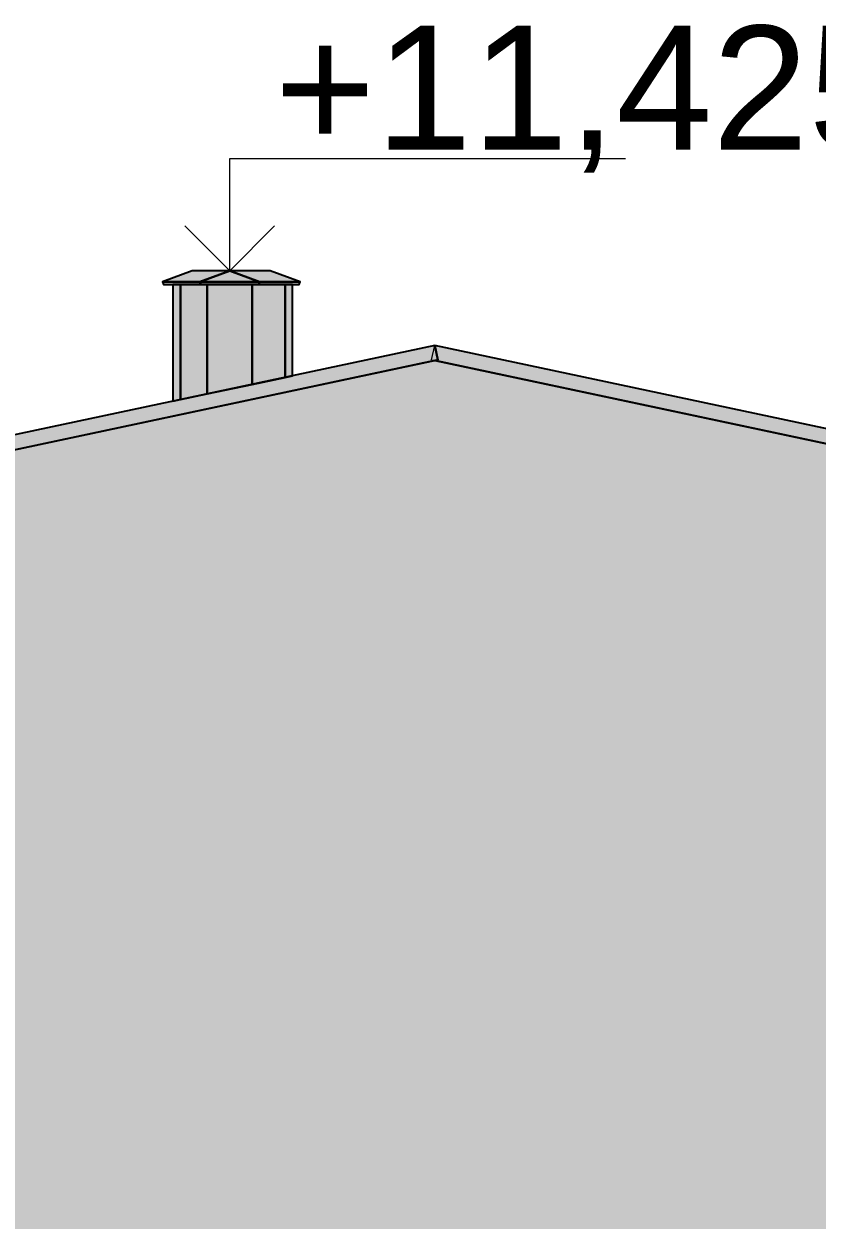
# Model space of a CAD drawing. Extents: x 8 to 21351, y 0 to 420.
# Drawn here: x 18972.46 to 18998.97, y 162.8 to 202.77 of the extents above; entities that cross this region are included whole.
import ezdxf

# ---------------------------------------------------------------- set-up
doc = ezdxf.new("R2010")
doc.units = 0
doc.styles.add('TEYPDFCAD_TEXT', font='arial.ttf')

msp = doc.modelspace()

# ---------------------------------------------------------------- hatches: boundary and pattern name
for points in [[(18978.089, 194.515), (18977.089, 194.152), (18978.339, 194.152), (18979.339, 194.515)], [(18978.089, 194.515), (18977.089, 194.152), (18978.339, 194.152), (18979.339, 194.515)], [(18978.339, 194.152), (18980.339, 194.152), (18979.339, 194.515)], [(18978.339, 194.152), (18980.339, 194.152), (18979.339, 194.515)], [(18979.339, 194.515), (18980.339, 194.152), (18981.689, 194.152), (18980.689, 194.515)], [(18979.339, 194.515), (18980.339, 194.152), (18981.689, 194.152), (18980.689, 194.515)], [(18977.089, 194.152), (18977.121, 194.063), (18978.371, 194.063), (18978.339, 194.152)], [(18977.089, 194.152), (18977.121, 194.063), (18978.371, 194.063), (18978.339, 194.152)], [(18977.689, 194.063), (18977.439, 194.063), (18977.439, 190.158), (18977.689, 190.211)], [(18977.689, 194.063), (18977.689, 190.211), (18978.589, 190.402), (18978.589, 194.063)], [(18978.371, 194.063), (18980.307, 194.063), (18980.339, 194.152), (18978.339, 194.152)], [(18978.371, 194.063), (18980.307, 194.063), (18980.339, 194.152), (18978.339, 194.152)], [(18980.089, 194.063), (18978.589, 194.063), (18978.589, 190.402), (18980.089, 190.721)], [(18981.189, 194.063), (18980.089, 194.063), (18980.089, 190.721), (18981.189, 190.955)], [(18980.307, 194.063), (18981.657, 194.063), (18981.689, 194.152), (18980.339, 194.152)], [(18980.307, 194.063), (18981.657, 194.063), (18981.689, 194.152), (18980.339, 194.152)], [(18981.439, 194.063), (18981.189, 194.063), (18981.189, 190.955), (18981.439, 191.008)], [(18986.189, 192.018), (18937.389, 181.645), (18937.491, 181.167), (18986.291, 191.539)], [(18986.189, 192.018), (18937.389, 181.645), (18937.491, 181.167), (18986.291, 191.539)], [(18986.189, 191.518), (19034.887, 181.167), (19034.989, 181.645), (18986.189, 192.018), (18986.291, 191.539)], [(18986.189, 191.518), (19034.887, 181.167), (19034.989, 181.645), (18986.189, 192.018), (18986.291, 191.539)]]:
    msp.add_hatch(color=7).paths.add_polyline_path(points)
at = {"true_color": 0x2e2e2e}
for points in [[(18977.689, 194.063), (18977.439, 194.063), (18977.439, 190.158), (18977.689, 190.211)], [(18977.689, 194.063), (18977.689, 190.211), (18978.589, 190.402), (18978.589, 194.063)], [(18980.089, 194.063), (18978.589, 194.063), (18978.589, 190.402), (18980.089, 190.721)], [(18981.189, 194.063), (18980.089, 194.063), (18980.089, 190.721), (18981.189, 190.955)], [(18981.439, 194.063), (18981.189, 194.063), (18981.189, 190.955), (18981.439, 191.008)]]:
    msp.add_hatch(color=0, dxfattribs=at).paths.add_polyline_path(points)
h = msp.add_hatch(color=7)
h.paths.add_polyline_path([(18956.506, 185.208), (18940.889, 181.889), (18940.889, 137.393), (18944.314, 137.393), (18953.564, 142.018), (18953.564, 142.393), (18954.339, 142.393), (18954.339, 154.893), (18971.839, 154.893), (18971.839, 137.393), (19031.989, 137.393), (19031.989, 181.783), (18986.189, 191.518)])
h.paths.add_polyline_path([(18954.339, 168.893), (18954.339, 176.393), (18971.839, 176.393), (18971.839, 168.893)])
h.paths.add_polyline_path([(19000.539, 168.893), (19000.539, 176.393), (19018.039, 176.393), (19018.039, 168.893)])
h = msp.add_hatch(color=7)
h.paths.add_polyline_path([(18956.506, 185.208), (18940.889, 181.889), (18940.889, 137.393), (18944.314, 137.393), (18953.564, 142.018), (18953.564, 142.393), (18954.339, 142.393), (18954.339, 154.893), (18971.839, 154.893), (18971.839, 137.393), (19031.989, 137.393), (19031.989, 181.783), (18986.189, 191.518)])
h.paths.add_polyline_path([(18954.339, 168.893), (18954.339, 176.393), (18971.839, 176.393), (18971.839, 168.893)])
h.paths.add_polyline_path([(19000.539, 168.893), (19000.539, 176.393), (19018.039, 176.393), (19018.039, 168.893)])

# ---------------------------------------------------------------- linework, layer by layer
at = {"color": 7, "lineweight": 15}
for p, q in [((18979.339, 194.515), (18979.339, 198.266)), ((18979.339, 198.265), (18992.563, 198.265)), ((18979.339, 194.515), (18977.839, 196.015)), ((18980.839, 196.015), (18979.339, 194.515)), ((18978.089, 194.515), (18977.089, 194.152)), ((18980.689, 194.515), (18978.089, 194.515)), ((18979.339, 194.515), (18978.214, 194.515)), ((18979.339, 194.515), (18978.339, 194.152)), ((18979.339, 194.515), (18980.339, 194.152)), ((18979.339, 194.515), (18980.464, 194.515)), ((18980.689, 194.515), (18981.689, 194.152)), ((18977.089, 194.152), (18978.339, 194.152)), ((18977.089, 194.152), (18977.121, 194.063)), ((18978.371, 194.063), (18977.121, 194.063)), ((18978.339, 194.152), (18980.339, 194.152)), ((18978.339, 194.152), (18978.371, 194.063)), ((18980.307, 194.063), (18978.371, 194.063)), ((18980.339, 194.152), (18980.307, 194.063)), ((18981.657, 194.063), (18980.307, 194.063)), ((18980.339, 194.152), (18981.689, 194.152)), ((18981.689, 194.152), (18981.657, 194.063)), ((18937.389, 181.645), (18986.189, 192.018)), ((18986.087, 191.539), (18986.189, 192.018)), ((18986.189, 192.018), (19034.989, 181.645)), ((18986.291, 191.539), (18986.189, 192.018)), ((18937.491, 181.167), (18986.189, 191.518)), ((18986.087, 191.539), (18986.189, 191.518)), ((18986.189, 191.518), (18986.291, 191.539)), ((18986.189, 191.518), (19034.887, 181.167))]:
    msp.add_line(p, q, dxfattribs=at)
at = {"color": 0, "lineweight": 20, "true_color": 0x6a6a6a}
for p, q in [((18977.439, 190.158), (18977.439, 194.063)), ((18978.589, 194.063), (18978.589, 190.402)), ((18980.089, 194.063), (18980.089, 190.721)), ((18981.189, 190.955), (18981.189, 194.063)), ((18981.439, 194.063), (18981.439, 191.008))]:
    msp.add_line(p, q, dxfattribs=at)
at = {"color": 7}
for points in [[(18978.089, 194.515), (18977.089, 194.152), (18978.339, 194.152), (18979.339, 194.515)], [(18978.089, 194.515), (18977.089, 194.152), (18978.339, 194.152), (18979.339, 194.515)], [(18978.339, 194.152), (18980.339, 194.152), (18979.339, 194.515)], [(18978.339, 194.152), (18980.339, 194.152), (18979.339, 194.515)], [(18979.339, 194.515), (18980.339, 194.152), (18981.689, 194.152), (18980.689, 194.515)], [(18979.339, 194.515), (18980.339, 194.152), (18981.689, 194.152), (18980.689, 194.515)], [(18977.089, 194.152), (18977.121, 194.063), (18978.371, 194.063), (18978.339, 194.152)], [(18977.089, 194.152), (18977.121, 194.063), (18978.371, 194.063), (18978.339, 194.152)], [(18977.689, 194.063), (18977.439, 194.063), (18977.439, 190.158), (18977.689, 190.211)], [(18977.689, 194.063), (18977.689, 190.211), (18978.589, 190.402), (18978.589, 194.063)], [(18978.371, 194.063), (18980.307, 194.063), (18980.339, 194.152), (18978.339, 194.152)], [(18978.371, 194.063), (18980.307, 194.063), (18980.339, 194.152), (18978.339, 194.152)], [(18980.089, 194.063), (18978.589, 194.063), (18978.589, 190.402), (18980.089, 190.721)], [(18981.189, 194.063), (18980.089, 194.063), (18980.089, 190.721), (18981.189, 190.955)], [(18980.307, 194.063), (18981.657, 194.063), (18981.689, 194.152), (18980.339, 194.152)], [(18980.307, 194.063), (18981.657, 194.063), (18981.689, 194.152), (18980.339, 194.152)], [(18981.439, 194.063), (18981.189, 194.063), (18981.189, 190.955), (18981.439, 191.008)], [(18986.189, 192.018), (18937.389, 181.645), (18937.491, 181.167), (18986.291, 191.539)], [(18986.189, 192.018), (18937.389, 181.645), (18937.491, 181.167), (18986.291, 191.539)], [(18986.189, 191.518), (19034.887, 181.167), (19034.989, 181.645), (18986.189, 192.018), (18986.291, 191.539)], [(18986.189, 191.518), (19034.887, 181.167), (19034.989, 181.645), (18986.189, 192.018), (18986.291, 191.539)], [(18956.506, 185.208), (18940.889, 181.889), (18940.889, 137.393), (18944.314, 137.393), (18953.564, 142.018), (18953.564, 142.393), (18954.339, 142.393), (18954.339, 154.893), (18971.839, 154.893), (18971.839, 137.393), (19031.989, 137.393), (19031.989, 181.783), (18986.189, 191.518)], [(18956.506, 185.208), (18940.889, 181.889), (18940.889, 137.393), (18944.314, 137.393), (18953.564, 142.018), (18953.564, 142.393), (18954.339, 142.393), (18954.339, 154.893), (18971.839, 154.893), (18971.839, 137.393), (19031.989, 137.393), (19031.989, 181.783), (18986.189, 191.518)]]:
    msp.add_lwpolyline(points, close=True, dxfattribs=at)
at = {"color": 0, "true_color": 0x2e2e2e}
for points in [[(18977.689, 194.063), (18977.439, 194.063), (18977.439, 190.158), (18977.689, 190.211)], [(18977.689, 194.063), (18977.689, 190.211), (18978.589, 190.402), (18978.589, 194.063)], [(18980.089, 194.063), (18978.589, 194.063), (18978.589, 190.402), (18980.089, 190.721)], [(18981.189, 194.063), (18980.089, 194.063), (18980.089, 190.721), (18981.189, 190.955)], [(18981.439, 194.063), (18981.189, 194.063), (18981.189, 190.955), (18981.439, 191.008)]]:
    msp.add_lwpolyline(points, close=True, dxfattribs=at)

# ---------------------------------------------------------------- texts
at = {"color": 7, "style": 'TEYPDFCAD_TEXT'}
msp.add_text('+11,425', height=4.1381, dxfattribs=at).set_placement((18980.839, 198.565))

doc.saveas('drawing.dxf')
